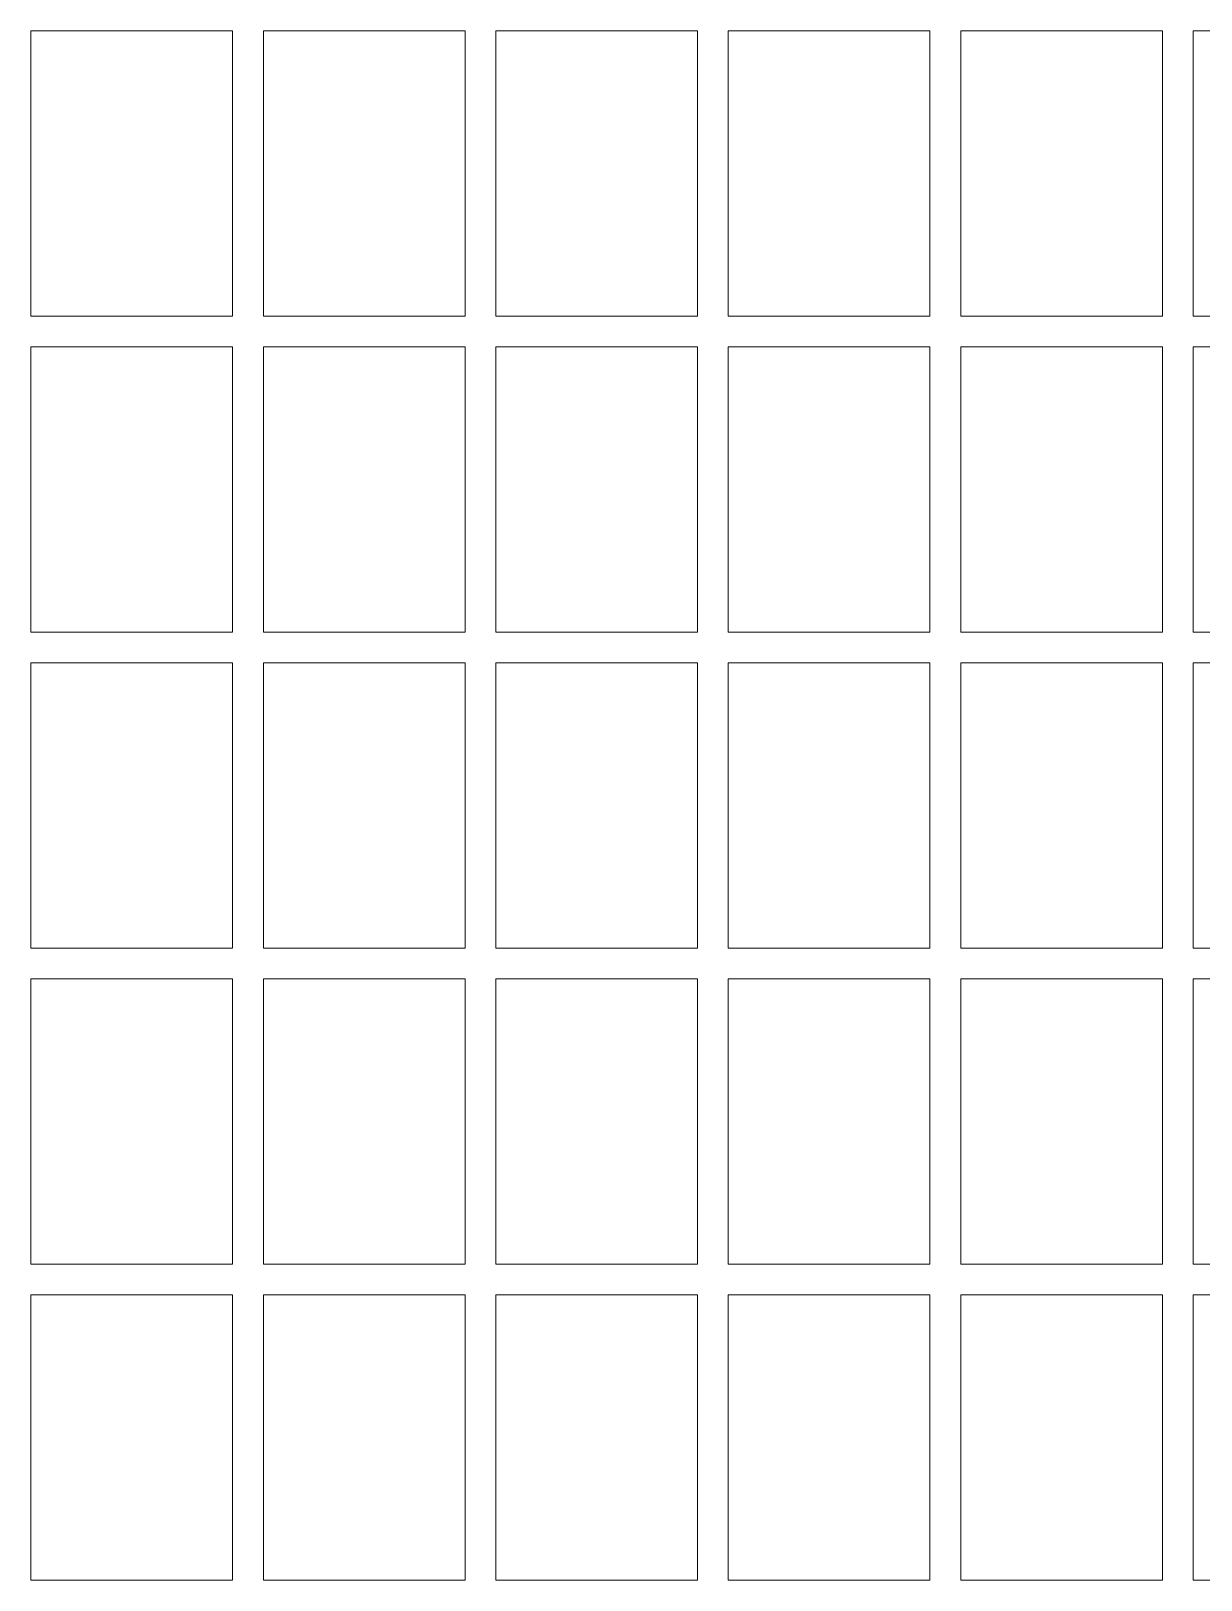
# Model space of a CAD drawing. Header units: millimetres. Extents: x -6680 to 6456, y 1671 to 6150.
# Drawn here: x 258 to 1476, y 1671 to 3284 of the extents above; entities that cross this region are included whole.
import ezdxf

# ---------------------------------------------------------------- set-up
doc = ezdxf.new("R2010")
doc.units = ezdxf.units.MM
doc.layers.add('ВЭ', color=1, linetype='Continuous')

# ---------------------------------------------------------------- blocks, each defined once
blk = doc.blocks.new('*U133')
at = {"layer": 'ВЭ', "color": 250, "linetype": 'ByBlock', "lineweight": 18}
blk.add_lwpolyline([(-105, -148.5), (105, -148.5), (105, 148.5), (-105, 148.5), (-105, -148.5)], dxfattribs=at)
blk = doc.blocks.new('*U134')
at = {"layer": 'Defpoints', "color": 0, "linetype": 'ByBlock', "lineweight": -2, "transparency": 16777216}
for p in [(3630, 0), (3872, 0), (4114, 0), (4356, 0), (4598, 0), (4840, 0), (3630, -329), (3872, -329), (4114, -329), (4356, -329), (4598, -329), (4840, -329), (3630, -658), (3872, -658), (4114, -658), (4356, -658), (4598, -658), (4840, -658), (3630, -987), (3872, -987), (4114, -987), (4356, -987), (4598, -987), (4840, -987), (3630, -1316), (3872, -1316), (4114, -1316), (4356, -1316), (4598, -1316), (4840, -1316)]:
    blk.add_blockref('*U133', p, dxfattribs=at)

msp = doc.modelspace()

# ---------------------------------------------------------------- block references
at = {"layer": 'Defpoints'}
msp.add_blockref('*U134', (-3266.8, 3135.5), dxfattribs=at)

doc.saveas('drawing.dxf')
